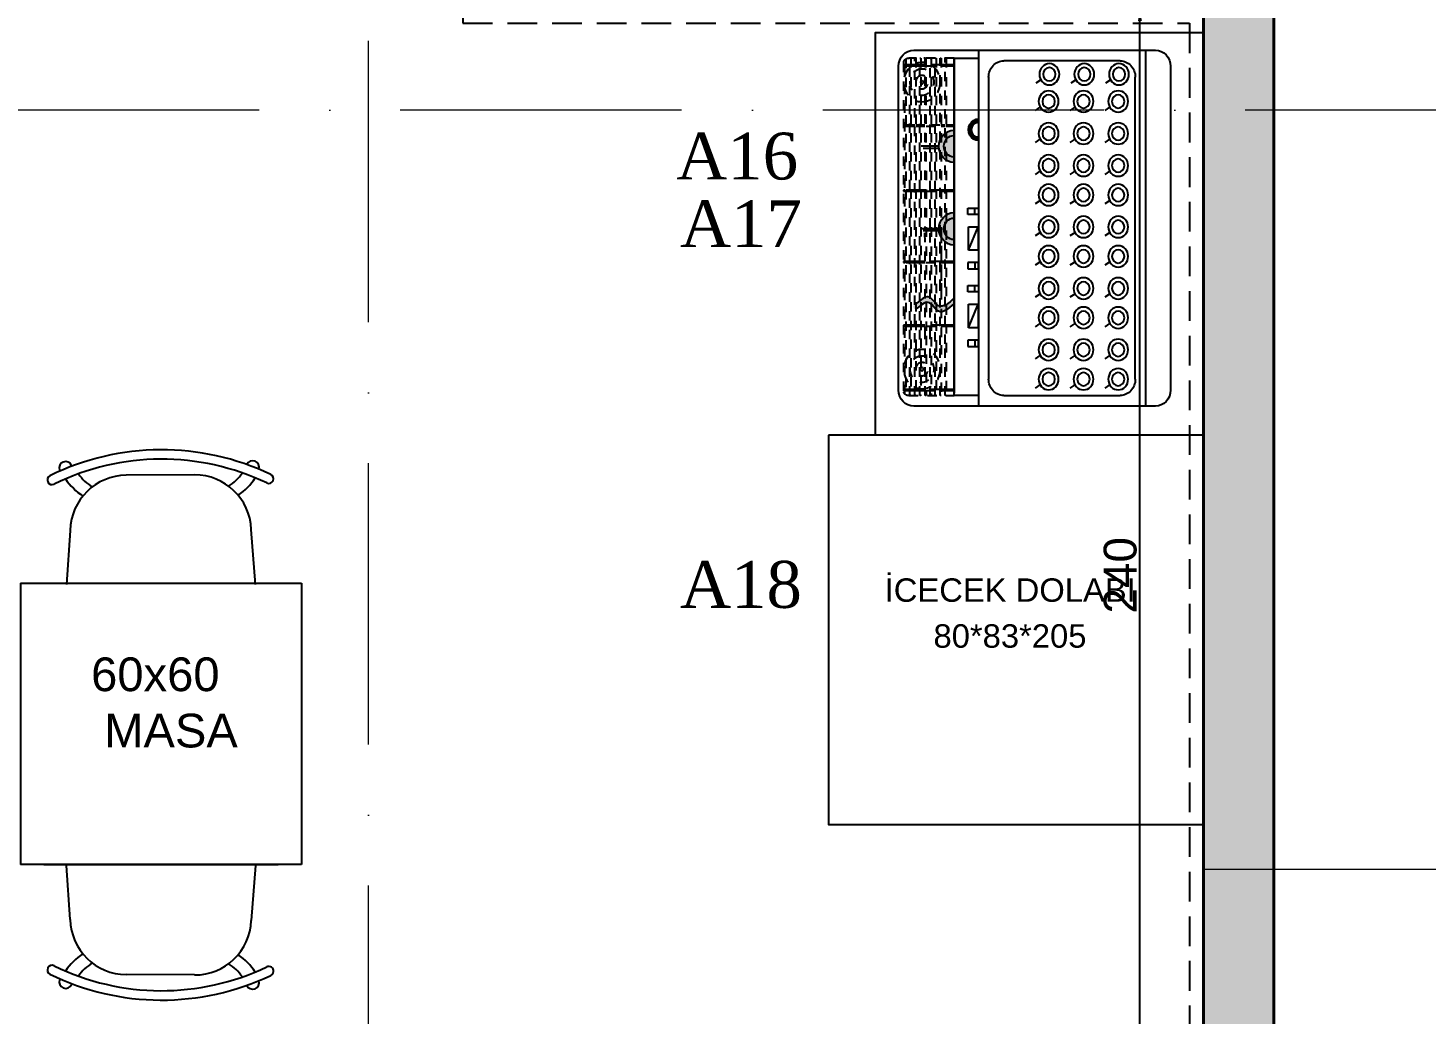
# Model space of a CAD drawing. Header units: millimetres. Extents: x 1287 to 21021, y -1522 to 4173.
# Drawn here: x 2938.3 to 3236.5, y 3272.1 to 3482.4 of the extents above; entities that cross this region are included whole.
import ezdxf

# ---------------------------------------------------------------- set-up
doc = ezdxf.new("R2010")
doc.units = ezdxf.units.MM
for name, pattern in [('ACAD_ISO10W100', [18, 12, -3, 0, -3]), ('DASHED2', [9.524999999999999, 6.35, -3.175]), ('Hidden', [4, 2, -2])]:
    doc.linetypes.add(name, pattern=pattern)
for name, color, linetype in [('-DWG_ANA', 7, 'Continuous'), ('Kıtc-002 Çizgi', 7, 'Continuous'), ('Yazı', 7, 'Continuous')]:
    doc.layers.add(name, color=color, linetype=linetype)
for name, color, linetype, lineweight in [('DUVAR', 7, 'Continuous', 40), ('ENDÜSTRİYEL MUTFAK', 253, 'Continuous', 9), ('KESİT AKS', 2, 'Continuous', 30), ('LAMBRİ', 105, 'Continuous', 25), ('MASA', 44, 'Continuous', 25), ('MERMER', 7, 'Continuous', 18), ('ÖLÇÜ', 40, 'Continuous', 5)]:
    doc.layers.add(name, color=color, linetype=linetype, lineweight=lineweight)
doc.styles.get("Standard").update_dxf_attribs({"font": 'arial.ttf'})
doc.dimstyles.new('ISO-25', dxfattribs={"dimtxt": 2.5, "dimasz": 2.5, "dimexe": 1.25, "dimexo": 0.625, "dimtad": 1, "dimtxsty": 'Standard', "dimcen": 2.5, "dimadec": 0, "dimazin": 0, "dimtfac": 1, "dimtmove": 0, "dimatfit": 3, "dimfxl": 1, "dimarcsym": 0})

# ---------------------------------------------------------------- blocks, each defined once
blk = doc.blocks.new('A$Ca43e7e4f')
at = {"layer": 'Kıtc-002 Çizgi'}
h = blk.add_hatch(color=6, dxfattribs=at)
h.dxf.hatch_style = 1
edge = h.paths.add_edge_path()
edge.add_line((46.18519477543668, 53.1548000709995), (46.18519477543668, 52.00380007099966))
edge.add_ellipse((46.18519477543668, 55.45680007099963), major_axis=(2.029719330343691e-12, 3.452999999999973), ratio=0.9331659426585285, start_angle=180.0000000000361, end_angle=360.0000000000362)
edge.add_line((46.18519477543668, 58.90980007099961), (46.18519477543668, 57.75880007099977))
edge.add_ellipse((46.18519477543668, 55.45680007099963), major_axis=(3.456003663960295e-12, -2.302000000000135), ratio=0.9331659426584009, start_angle=-9.208633855450898e-11, end_angle=179.9999999999078, ccw=False)
h = blk.add_hatch(color=6, dxfattribs=at)
h.dxf.hatch_style = 1
edge = h.paths.add_edge_path()
edge.add_line((46.18519477543668, 57.75880007099977), (46.18519477543668, 53.1548000709995))
edge.add_ellipse((46.18519477543668, 55.45680007099963), major_axis=(3.454981370599221e-12, 2.302000000000135), ratio=0.9331659426584009, start_angle=180.0000000000922, end_angle=360.0000000000921)
h = blk.add_hatch(color=6, dxfattribs=at)
h.dxf.hatch_style = 1
edge = h.paths.add_edge_path()
edge.add_line((46.18519477543668, 35.54027057904113), (46.18519477543668, 34.38927057904084))
edge.add_ellipse((46.18519477543668, 37.84227057904081), major_axis=(2.029719330343691e-12, 3.452999999999973), ratio=0.9331659426585285, start_angle=180.0000000000361, end_angle=360.0000000000362)
edge.add_line((46.18519477543668, 41.29527057904079), (46.18519477543668, 40.14427057904095))
edge.add_ellipse((46.18519477543668, 37.84227057904081), major_axis=(2.132133761368295e-12, 2.302000000000135), ratio=0.9331659426584009, start_angle=180.0000000000569, end_angle=360.0000000000569, ccw=False)
h = blk.add_hatch(color=6, dxfattribs=at)
h.dxf.hatch_style = 1
edge = h.paths.add_edge_path()
edge.add_line((46.18519477543668, 40.14427057904095), (46.18519477543668, 35.54027057904113))
edge.add_ellipse((46.18519477543668, 37.84227057904081), major_axis=(1.065881785766958e-12, -2.30199999999968), ratio=0.9331659426585853, start_angle=-2.840871441483213e-11, end_angle=179.9999999999716)
h = blk.add_hatch(color=6, dxfattribs=at)
h.dxf.hatch_style = 1
edge = h.paths.add_edge_path()
edge.add_spline(control_points=[(54.30615331681838, 21.83645294988401), (54.2899279405101, 21.85313276523493), (54.20472245637211, 21.94073618893572), (53.38063130914816, 22.50907787179904), (51.50027276852052, 24.43434603742298), (49.41378200382678, 20.12920261689214), (47.34752796707835, 21.98847307732831), (46.18519477544032, 23.04205555695626)], knot_values=[0.01873957427750028, 0.01873957427750028, 0.01873957427750028, 0.01873957427750028, 0.08141589863815213, 0.3478970197458864, 2.789279875699965, 5.417746969425379, 8.790887379414784, 8.790887379414784, 8.790887379414784, 8.790887379414784], degree=3, periodic=0)
edge.add_line((46.18519477543668, 23.04205555695762), (46.18519477543668, 21.88203157886301))
edge.add_spline(control_points=[(46.18519477543668, 21.88203157886301), (47.35399101696385, 20.82254778016068), (49.42852313404728, 18.94206304034697), (51.5196449532632, 23.25676190882905), (53.40000349388356, 21.33149374319828), (54.22409464111479, 20.76315206034178), (54.30930012524914, 20.67554863663872), (54.32552550156106, 20.6588688212878)], knot_values=[0, 0, 0, 0, 3.391879984266794, 6.020347077992191, 8.461729933946398, 8.728211055054027, 8.790887379414702, 8.790887379414702, 8.790887379414702, 8.790887379414702], degree=3, periodic=0)
edge.add_ellipse((54.3158394091879, 21.24766088558545), major_axis=(2.441949463154309e-12, 0.5888835501093209), ratio=0.9331659426583403, start_angle=181.0099629127232, end_angle=361.0099629127232)
at = {"layer": 'Kıtc-002 Çizgi', "color": 6}
for p, q in [((54.77778677543756, 75.96599469560988), (3.222234775439574, 75.96599469560988)), ((5.370382775436155, 75.96599469560988), (5.370382775436155, -5.304390469973441e-06)), ((40.95283785480569, 75.96599469560988), (40.95283785480569, -5.304390469973441e-06)), ((1.277543924516067e-05, 72.5129946956099), (1.277543924516067e-05, 3.452994695609505)), ((10.7407527754367, 73.66399469560974), (35.58246785480515, 73.66399469560974)), ((46.18519477543668, 74.24254416959548), (40.95283785480569, 74.24254416959548)), ((46.18519477543668, 2.301994695609665), (46.18519477543668, 74.24254416959548)), ((46.18519477543668, 2.825346065151734), (46.18519477543668, 74.24254416959548)), ((46.18519477543668, 74.24254416959548), (46.18519477543668, 74.24254416959548)), ((46.18519477543668, 74.24254416959548), (46.18519477543668, 2.825346065151734)), ((58.00000877543789, 3.452994695609505), (58.00000877543789, 72.5129946956099)), ((7.518530775436375, 5.754994695609639), (7.518530775436375, 70.21099469560977)), ((12.86520291178022, 69.57915832063145), (13.88387091798722, 68.9086440033725)), ((20.26954786280112, 69.57915832063145), (21.28821586901176, 68.9086440033725)), ((27.7096986229808, 69.57915832063145), (28.7283666291878, 68.9086440033725)), ((38.80468985480547, 70.21099469560977), (38.80468985480547, 5.754994695609639)), ((13.0298318492969, 63.78244192414968), (14.04849985550391, 63.11192760689073)), ((20.4341768003178, 63.78244192414968), (21.45284480652481, 63.11192760689073)), ((27.87432756049384, 63.78244192414968), (28.89299556670449, 63.11192760689073)), ((13.0298318492969, 56.94728777991031), (14.04849985550391, 56.27677346265136)), ((20.4341768003178, 56.94728777991031), (21.45284480652481, 56.27677346265136)), ((27.87432756049384, 56.94728777991031), (28.89299556670449, 56.27677346265136)), ((46.18519477543668, 57.75880007099977), (46.18519477543668, 58.90980007099961)), ((46.18519477543668, 53.1548000709995), (46.18519477543668, 57.75880007099977)), ((49.40741677543701, 55.45680007099963), (53.16503810431459, 55.45680007099963)), ((49.40741677543701, 55.00168799343464), (52.79565404310051, 55.00168799343464)), ((46.18519477543668, 53.1548000709995), (46.18519477543668, 52.00380007099966)), ((13.0298318492969, 50.11213363567049), (14.04849985550391, 49.44161931841154)), ((20.4341768003178, 50.11213363567049), (21.45284480652481, 49.44161931841154)), ((27.87432756049384, 50.11213363567049), (28.89299556670449, 49.44161931841154)), ((13.0298318492969, 43.84658169433806), (14.04849985550391, 43.17606737707911)), ((20.4341768003178, 43.84658169433806), (21.45284480652481, 43.17606737707911)), ((27.87432756049384, 43.84658169433806), (28.89299556670449, 43.17606737707911)), ((43.21098396093657, 42.26815595306562), (40.95283785480569, 42.26815595306562)), ((40.95283785480569, 42.26815595306562), (40.95283785480569, 40.91537965269436)), ((41.74983106534637, 40.91537965269436), (41.74983106534637, 42.26815595306562)), ((43.21098396093657, 40.91537965269436), (43.21098396093657, 42.26815595306562)), ((40.95283785480569, 40.91537965269436), (43.21098396093657, 40.91537965269436)), ((46.18519477543668, 40.14427057904095), (46.18519477543668, 41.29527057904079)), ((46.18519477543668, 35.54027057904113), (46.18519477543668, 40.14427057904095)), ((13.0298318492969, 37.01142755009869), (14.04849985550391, 36.34091323283974)), ((20.4341768003178, 37.01142755009869), (21.45284480652481, 36.34091323283974)), ((27.87432756049384, 37.01142755009869), (28.89299556670449, 36.34091323283974)), ((43.07815043543815, 33.29712330150232), (41.01925263194062, 38.28102898662792)), ((43.07815043543815, 38.28102898662792), (41.01925263194062, 38.28102898662792)), ((41.01925263194062, 38.28102898662792), (41.01925263194062, 33.29712330150232)), ((43.07815043543815, 33.29712330150232), (43.07815043543815, 38.28102898662792)), ((49.40741677543701, 37.84227057904081), (53.16503810431459, 37.84227057904081)), ((49.40741677543701, 37.38715850147628), (52.79565404310051, 37.38715850147628)), ((41.01925263194062, 33.29712330150232), (43.07815043543815, 33.29712330150232)), ((46.18519477543668, 35.54027057904113), (46.18519477543668, 34.38927057904084)), ((13.02983184929326, 30.74587560876626), (14.04849985550391, 30.07536129150731)), ((20.4341768003178, 30.74587560876626), (21.45284480652481, 30.07536129150731)), ((27.87432756049384, 30.74587560876626), (28.89299556670449, 30.07536129150731)), ((40.95283785480569, 29.30999633506508), (40.95283785480569, 30.66277263543589)), ((40.95283785480569, 30.66277263543589), (43.21098396093657, 30.66277263543589)), ((41.74983106534637, 30.66277263543589), (41.74983106534637, 29.30999633506508)), ((43.21098396093657, 30.66277263543589), (43.21098396093657, 29.30999633506508)), ((43.21098396093657, 29.30999633506508), (40.95283785480569, 29.30999633506508)), ((13.02983184929326, 23.91072146452689), (14.04849985550391, 23.24020714726794)), ((20.4341768003178, 23.91072146452689), (21.45284480652481, 23.24020714726794)), ((27.87432756049384, 23.91072146452689), (28.89299556670449, 23.24020714726794)), ((43.21098396093657, 25.7285042907738), (40.95283785480569, 25.7285042907738)), ((40.95283785480569, 25.7285042907738), (40.95283785480569, 24.37572799040299)), ((40.95283785480569, 24.37572799040299), (43.21098396093657, 24.37572799040299)), ((41.74983106534637, 24.37572799040299), (41.74983106534637, 25.7285042907738)), ((43.21098396093657, 24.37572799040299), (43.21098396093657, 25.7285042907738)), ((43.07815043543815, 16.75747163921051), (41.01925263194062, 21.74137732433655)), ((43.07815043543815, 21.74137732433655), (41.01925263194062, 21.74137732433655)), ((41.01925263194062, 21.74137732433655), (41.01925263194062, 16.75747163921051)), ((43.07815043543815, 16.75747163921051), (43.07815043543815, 21.74137732433655)), ((46.18519477543668, 20.52653422236881), (46.18519477543668, 2.825346065151734)), ((13.02983184929326, 17.64516952319445), (14.04849985550391, 16.97465520593551)), ((20.4341768003178, 17.64516952319445), (21.45284480652481, 16.97465520593551)), ((27.87432756049384, 17.64516952319445), (28.89299556670449, 16.97465520593551)), ((41.01925263194062, 16.75747163921051), (43.07815043543815, 16.75747163921051)), ((40.95283785480569, 12.77034467277326), (40.95283785480569, 14.12312097314452)), ((40.95283785480569, 14.12312097314452), (43.21098396093657, 14.12312097314452)), ((43.21098396093657, 12.77034467277326), (40.95283785480569, 12.77034467277326)), ((41.74983106534637, 14.12312097314452), (41.74983106534637, 12.77034467277326)), ((43.21098396093657, 14.12312097314452), (43.21098396093657, 12.77034467277326)), ((13.02983184929326, 10.81001537895509), (14.04849985550391, 10.13950106169614)), ((20.4341768003178, 10.81001537895509), (21.45284480652481, 10.13950106169614)), ((27.87432756049384, 10.81001537895509), (28.89299556670449, 10.13950106169614)), ((13.02983184929326, 4.544463437622653), (14.04849985550391, 3.873949120363704)), ((20.4341768003178, 4.544463437622653), (21.45284480652481, 3.873949120363704)), ((27.87432756049384, 4.544463437622653), (28.89299556670449, 3.873949120363704)), ((35.58246785480515, 2.301994695609665), (10.7407527754367, 2.301994695609665)), ((40.95283785480569, 2.301994695609665), (46.18519477543668, 2.301994695609665)), ((46.18519477543668, 2.825346065151734), (46.18519477543668, 2.825346065151734)), ((3.222234775439574, -5.304390469973441e-06), (54.77778677543756, -5.304390469973441e-06))]:
    blk.add_line(p, q, dxfattribs=at)
at = {"layer": 'Kıtc-002 Çizgi', "color": 6, "linetype": 'Hidden'}
for p, q in [((46.18471553454219, 74.24254416959548), (55.85753203530112, 74.24051425495736)), ((46.28793827764457, 72.61713564964657), (46.28793827764457, 72.84733564964745)), ((46.28793827764457, 72.84733564964745), (47.86740560329417, 72.84733564964745)), ((47.8673487826527, 72.61713564964657), (46.28793827764457, 72.61713564964657)), ((47.86774748423704, 74.23241317387556), (47.86476466662134, 41.50530753182284)), ((48.08256228423852, 74.23241317387556), (47.86774748423704, 74.23241317387556)), ((48.07955400991705, 41.35173084033431), (48.08256228423852, 74.23241317387556)), ((48.94142278265281, 72.61713564964657), (48.08216358265418, 72.61713564964657)), ((48.08222040329565, 72.84733564964745), (48.94147960329428, 72.84733564964745)), ((48.94182148423715, 74.23241317387556), (48.93715542270365, 22.82797236026681)), ((49.15663628423863, 74.23241317387556), (48.94182148423715, 74.23241317387556)), ((49.15227000950836, 24.60707276952553), (49.15663628423863, 74.23241317387556)), ((52.16364478265314, 72.61713564964657), (49.15623758265428, 72.61713564964657)), ((49.15629440329576, 72.84733564964745), (52.16370160329461, 72.84733564964745)), ((50.01589548423726, 74.23241317387556), (50.01234876729723, 38.10338261804463)), ((50.23071028423874, 74.23241317387556), (50.01589548423726, 74.23241317387556)), ((50.22716356729507, 38.1033430508287), (50.23071028423874, 74.23241317387556)), ((51.08996948423737, 74.23241317387556), (51.08642276729734, 38.10338261804463)), ((51.30478428423885, 74.23241317387556), (51.08996948423737, 74.23241317387556)), ((51.30123756729881, 38.10338261804463), (51.30478428423885, 74.23241317387556)), ((52.16404348423748, 74.23241317387556), (52.16049676729745, 38.10338261804463)), ((52.37885828423896, 74.23241317387556), (52.16404348423748, 74.23241317387556)), ((52.37885828423896, 74.31093363749733), (52.37531156729892, 38.10334720735409)), ((53.23771878265325, 72.61713564964657), (52.37845958265098, 72.61713564964657)), ((52.37851640329609, 72.84733564964745), (53.23777560329472, 72.84733564964745)), ((52.37885544409801, 74.21527901582567), (52.37885828423896, 74.23241317387556)), ((52.5936730842368, 74.31093363749733), (52.37885828423896, 74.31093363749733)), ((52.59367024409948, 74.29379947944699), (52.5936730842368, 74.31093363749733)), ((53.23811748423759, 74.23241317387556), (53.23202679289534, 14.43668651561848)), ((53.45293228423907, 74.23241317387556), (53.23811748423759, 74.23241317387556)), ((53.44681328432125, 14.26844774666051), (53.45293228423907, 74.23241317387556)), ((54.31179278265336, 72.61713564964657), (53.45253358265472, 72.61713564964657)), ((53.4525904032962, 72.84733564964745), (54.31184960329483, 72.84733564964745)), ((54.3121914842377, 74.23241317387556), (54.30595854306011, 13.59129112820165)), ((54.52700628423918, 74.23241317387556), (54.3121914842377, 74.23241317387556)), ((54.52077710457525, 13.61364593778171), (54.52700628423918, 74.23241317387556)), ((55.38586678265347, 72.61713564964657), (54.5266075826512, 72.61713564964657)), ((54.52666440329631, 72.84733564964745), (55.38592360329494, 72.84733564964745)), ((55.38626548423781, 74.23241317387556), (55.37929505664215, 2.302385304388281)), ((55.60108028423929, 74.23241317387556), (55.38626548423781, 74.23241317387556)), ((55.59410985664363, 2.302385304388281), (55.60108028423929, 74.23241317387556)), ((56.45994078265358, 72.61713564964657), (55.6006815826513, 72.61713564964657)), ((55.60073840329278, 72.84733564964745), (56.45999760329505, 72.84733564964745)), ((56.46025886051575, 74.09407448595493), (56.45347125175249, 2.431046707248242)), ((56.66833103606768, 2.603117952385219), (56.67502735387825, 73.91666144589817)), ((56.92593477543778, 72.61713564964657), (56.67475558265141, 72.61713564964657)), ((56.67481240329289, 72.84733564964745), (56.92593477543778, 72.84733564964745)), ((56.92593477543778, 73.28284362355862), (56.92593477543778, 3.06248231110294)), ((56.92593477543778, 72.84733564964745), (56.92593477543778, 72.61713564964657)), ((46.18519116779498, 59.96971197451239), (47.86513915605974, 59.96971197451239)), ((47.86508233541826, 59.73951197451152), (46.18519477543668, 59.73951197451152)), ((48.93915633541837, 59.73951197451152), (48.07989713541974, 59.73951197451152)), ((48.07995395606122, 59.96971197451239), (48.93921315605985, 59.96971197451239)), ((52.1613783354187, 59.73951197451152), (49.15397113541985, 59.73951197451152)), ((49.15402795606133, 59.96971197451239), (52.16143515606018, 59.96971197451239)), ((53.23545233541881, 59.73951197451152), (52.37619313542018, 59.73951197451152)), ((52.37624995606166, 59.96971197451239), (53.23550915606029, 59.96971197451239)), ((54.30952633541892, 59.73951197451152), (53.45026713542029, 59.73951197451152)), ((53.45032395605813, 59.96971197451239), (54.3095831560604, 59.96971197451239)), ((55.38360033541903, 59.73951197451152), (54.52434113541676, 59.73951197451152)), ((54.52439795606188, 59.96971197451239), (55.38365715606051, 59.96971197451239)), ((56.45767433541914, 59.73951197451152), (55.59841513542051, 59.73951197451152)), ((55.59847195605835, 59.96971197451239), (56.45773115606062, 59.96971197451239)), ((56.92593477543778, 59.73951197451152), (56.67248913541698, 59.73951197451152)), ((56.67254595605846, 59.96971197451239), (56.92593477543778, 59.96971197451239)), ((56.92593477543778, 59.96971197451239), (56.92593477543778, 59.73951197451152)), ((46.18519477543668, 46.12048641585443), (47.86514276370508, 46.12048641585443)), ((47.8650859430636, 45.89028641585355), (46.18519838308202, 45.89028641585355)), ((48.93915994306371, 45.89028641585355), (48.07990074306144, 45.89028641585355)), ((48.07995756370656, 46.12048641585443), (48.93921676370519, 46.12048641585443)), ((52.16138194306404, 45.89028641585355), (49.15397474306155, 45.89028641585355)), ((49.15403156370303, 46.12048641585443), (52.16143876370552, 46.12048641585443)), ((53.23545594306415, 45.89028641585355), (52.37619674306188, 45.89028641585355)), ((52.37625356370336, 46.12048641585443), (53.23551276370563, 46.12048641585443)), ((54.30952994306426, 45.89028641585355), (53.45027074306199, 45.89028641585355)), ((53.45032756370347, 46.12048641585443), (54.30958676370574, 46.12048641585443)), ((55.38360394306437, 45.89028641585355), (54.5243447430621, 45.89028641585355)), ((54.52440156370358, 46.12048641585443), (55.38366076370585, 46.12048641585443)), ((56.45767794306448, 45.89028641585355), (55.59841874306221, 45.89028641585355)), ((55.59847556370369, 46.12048641585443), (56.45773476370596, 46.12048641585443)), ((56.92593838308312, 45.89028641585355), (56.67249274306232, 45.89028641585355)), ((56.6725495637038, 46.12048641585443), (56.92593838308312, 46.12048641585443)), ((56.92593838308312, 46.12048641585443), (56.92593838308312, 45.89028641585355)), ((47.86476466662134, 41.50530753182284), (47.86149295279756, 13.43400763259569)), ((48.07628679980553, 13.31109011050648), (48.07960490976984, 41.65880244215214)), ((48.93805273510225, 36.76389376999077), (48.93550183999105, 13.05473619608574)), ((49.15031878227092, 13.06921768868278), (49.15294206795443, 37.21353992715103)), ((50.01234876729723, 38.10338261804463), (50.00966346784116, 13.57851363107648)), ((50.22451633049059, 13.80377927324253), (50.22716356729507, 38.10338261804463)), ((51.08642276729734, 38.10338261804463), (51.08393164621884, 14.72771672575482)), ((51.29877482391748, 14.8956640426195), (51.30123756729881, 38.10338261804463)), ((52.16049676729745, 38.10338261804463), (52.1580606843454, 15.05344807888559)), ((52.37286280107946, 14.97838488297066), (52.37531156729528, 38.10338261804463)), ((46.18519116779498, 30.87729641172746), (47.86343453681911, 30.87729641172746)), ((47.86337771618128, 30.64709641172658), (46.18519477543668, 30.64709641172658)), ((48.93745171617775, 30.64709641172658), (48.07819251617912, 30.64709641172658)), ((48.07824933682059, 30.87729641172746), (48.93750853681922, 30.87729641172746)), ((52.15967371617808, 30.64709641172658), (49.15226651617922, 30.64709641172658)), ((49.1523233368207, 30.87729641172746), (52.15973053681955, 30.87729641172746)), ((53.23374771617819, 30.64709641172658), (52.37448851617955, 30.64709641172658)), ((52.37454533682103, 30.87729641172746), (53.23380453681966, 30.87729641172746)), ((54.3078217161783, 30.64709641172658), (53.44856251617966, 30.64709641172658)), ((53.44861933682114, 30.87729641172746), (54.30787853681977, 30.87729641172746)), ((55.38189571617841, 30.64709641172658), (54.52263651617977, 30.64709641172658)), ((54.52269333682125, 30.87729641172746), (55.38195253681988, 30.87729641172746)), ((56.45596971617852, 30.64709641172658), (55.59671051617988, 30.64709641172658)), ((55.59676733682136, 30.87729641172746), (56.45602653681999, 30.87729641172746)), ((56.92593477543778, 30.64709641172658), (56.67078451617999, 30.64709641172658)), ((56.67084133682147, 30.87729641172746), (56.92593477543778, 30.87729641172746)), ((56.92593477543778, 30.87729641172746), (56.92593477543778, 30.64709641172658)), ((46.18519116779498, 17.28170739685083), (47.86513915605974, 17.28170739685083)), ((47.86508233541826, 17.05150739684996), (46.18519477543668, 17.05150739684996)), ((48.93915633541837, 17.05150739684996), (48.07989713541974, 17.05150739684996)), ((48.07995395606122, 17.28170739685083), (48.93921315605985, 17.28170739685083)), ((52.1613783354187, 17.05150739684905), (49.15397113541985, 17.05150739684996)), ((49.15402795606133, 17.28170739685083), (52.16143515606018, 17.28170739684992)), ((52.1580606843454, 15.05344807888559), (52.15707305664182, 2.302385304388281)), ((52.3718878566433, 2.302385304388281), (52.37286280107946, 14.97838488297066)), ((53.23545233541881, 17.05150739684905), (52.37619313542018, 17.05150739684905)), ((52.37624995606166, 17.28170739684992), (53.23550915606029, 17.28170739684992)), ((54.30952633541892, 17.05150739684905), (53.45026713542029, 17.05150739684905)), ((53.45032395605813, 17.28170739684992), (54.3095831560604, 17.28170739684992)), ((55.38360033541903, 17.05150739684905), (54.52434113541676, 17.05150739684905)), ((54.52439795606188, 17.28170739684992), (55.38365715606051, 17.28170739684992)), ((56.45767433541914, 17.05150739684905), (55.59841513542051, 17.05150739684905)), ((55.59847195605835, 17.28170739684992), (56.45773115606062, 17.28170739684992)), ((56.92593477543778, 17.05150739684905), (56.67248913541698, 17.05150739684905)), ((56.67254595605846, 17.28170739684992), (56.92593477543778, 17.28170739684992)), ((56.92593477543778, 17.28170739684992), (56.92593477543778, 17.05150739684905)), ((47.86149295279756, 13.43400763259569), (47.86077705664138, 2.302385304388281)), ((48.07559185664286, 2.302385304388281), (48.07628679980553, 13.31109011050648)), ((48.93550183999105, 13.05473619608574), (48.93485105664149, 2.302385304388281)), ((49.14966585664297, 2.302385304388281), (49.15031878227092, 13.06921768868278)), ((50.00966346784116, 13.57851363107648), (50.0089250566416, 2.302385304388281)), ((50.22373985664308, 2.302385304388281), (50.22451633049059, 13.80377927324253)), ((51.08393164621884, 14.72771672575482), (51.08299905664171, 2.302385304388281)), ((51.29781385664319, 2.302385304388281), (51.29877482391748, 14.8956640426195)), ((53.23202679289534, 14.43668651561848), (53.23114705664193, 2.302385304388281)), ((53.44596185664341, 2.302385304388281), (53.44681328432125, 14.26844774666051)), ((54.30595854306011, 13.59129112820165), (54.30522105664204, 2.302385304388281)), ((54.52003585664352, 2.302385304388281), (54.52077710457525, 13.61364593778171)), ((46.28793827764457, 3.329995945987775), (46.28793827764457, 3.560195945988653)), ((46.28793827764457, 3.560195945988653), (47.86118434753371, 3.560195945988653)), ((47.86112752689223, 3.329995945987775), (46.28793827764457, 3.329995945987775)), ((48.9352015268887, 3.329995945987775), (48.07594232689007, 3.329995945987775)), ((48.07599914753155, 3.560195945988653), (48.93525834753382, 3.560195945988653)), ((52.15742352688903, 3.329995945987775), (49.15001632689018, 3.329995945987775)), ((49.15007314753166, 3.560195945988653), (52.15748034753051, 3.560195945988653)), ((53.23149752688914, 3.329995945987775), (52.37223832689051, 3.329995945987775)), ((52.37229514753199, 3.560195945988653), (53.23155434753426, 3.560195945988653)), ((54.30557152689289, 3.329995945987775), (53.44631232689062, 3.329995945987775)), ((53.4463691475321, 3.560195945988653), (54.30562834753073, 3.560195945988653)), ((55.37964552688936, 3.329995945987775), (54.52038632689073, 3.329995945987775)), ((54.52044314753221, 3.560195945988653), (55.37970234753084, 3.560195945988653)), ((56.45371952689311, 3.329995945986411), (55.59446032689084, 3.329995945987775)), ((55.59451714753231, 3.560195945988653), (56.45377634753095, 3.560195945987289)), ((55.85209442731139, 2.303747453553569), (46.18519396218835, 2.301994695461872)), ((47.86077705664138, 2.302385304388281), (48.07559185664286, 2.302385304388281)), ((48.93485105664149, 2.302385304388281), (49.14966585664297, 2.302385304388281)), ((50.0089250566416, 2.302385304388281), (50.22373985664308, 2.302385304388281)), ((51.08299905664171, 2.302385304388281), (51.29781385664319, 2.302385304388281)), ((52.15707305664182, 2.302385304388281), (52.3718878566433, 2.302385304388281)), ((53.23114705664193, 2.302385304388281), (53.44596185664341, 2.302385304388281)), ((54.30522105664204, 2.302385304388281), (54.52003585664352, 2.302385304388281)), ((55.37929505664215, 2.302385304388281), (55.59410985664363, 2.302385304388281))]:
    blk.add_line(p, q, dxfattribs=at)
at = {"layer": 'Kıtc-002 Çizgi', "color": 6}
for centre, major_axis, ratio, start_param, end_param in [((3.222234775439574, 72.5129946956099), (2.025119010218856e-12, 3.452999999999975), 0.9331659426586598, 6.286082765427636e-13, 1.570796326795444), ((54.77778677543756, 72.5129946956099), (3.485720649854527e-12, -3.452999999999973), 0.9331659426585285, 1.570796326793955, 3.141592653588711), ((10.7407527754367, 70.21099469560977), (1.16102554677035e-12, -3.452999999999975), 0.9331659426585281, 3.141592653589433, 4.712388980384376), ((10.99764164947919, 70.8084438040487), (1.08590537055168e-12, 2.277529090460121), 0.9331659426585743, 3.141592653590305, 9.424777960769891), ((10.99764164947919, 70.8084438040487), (2.319102753098699e-12, 1.42345887327383), 0.9331659426583662, 3.141592653591539, 9.424777960771126), ((18.40198660050009, 70.8084438040487), (1.765345724871956e-12, 1.42345887327383), 0.9331659426586858, 3.141592653591122, 9.424777960770708), ((25.84213736067613, 70.8084438040487), (1.08590537055168e-12, 2.277529090460121), 0.9331659426585743, 3.141592653590305, 9.424777960769891), ((35.58246785480515, 70.21099469560977), (1.159492106728738e-12, 3.452999999999975), 0.9331659426585281, -1.570796326794583, 3.599343045834758e-13), ((11.16227058699224, 65.01172740756692), (1.08590537055168e-12, 2.277529090460121), 0.9331659426585743, 3.141592653590305, 9.424777960769891), ((11.16227058699224, 65.01172740756692), (2.319102753098699e-12, 1.42345887327383), 0.9331659426583662, 3.141592653591539, 9.424777960771126), ((18.56661553801678, 65.01172740756692), (1.765345724871956e-12, 1.42345887327383), 0.9331659426586858, 3.141592653591122, 9.424777960770708), ((26.00676629819282, 65.01172740756692), (1.08590537055168e-12, 2.277529090460121), 0.9331659426585743, 3.141592653590305, 9.424777960769891), ((11.16227058699224, 58.17657326332755), (1.08590537055168e-12, 2.277529090460121), 0.9331659426585743, 3.141592653590305, 9.424777960769891), ((26.00676629819282, 58.17657326332755), (1.08590537055168e-12, 2.277529090460121), 0.9331659426585743, 3.141592653590305, 9.424777960769891), ((40.95283785480569, 58.98058246549454), (3.926258610054751e-12, -2.302000000000135), 0.9331659426585985, -1.827427098533008e-12, 3.141592653587966), ((40.95283785480569, 58.98058246549454), (3.980342342662791e-12, -1.956700000000182), 0.9331659426586124, -2.179589841944107e-12, 3.141592653587614), ((40.95283785480569, 58.98058246549454), (1.759344805374828e-12, 1.726500000000214), 0.9331659426585371, 3.141592653590886, 6.283185307180679), ((40.95283785480569, 58.98058246549454), (1.555466904000151e-12, 1.611400000000231), 0.9331659426586325, 3.141592653590828, 6.283185307180621), ((11.16227058699224, 58.17657326332755), (2.319102753098699e-12, 1.42345887327383), 0.9331659426583662, 3.141592653591539, 9.424777960771126), ((18.56661553801678, 58.17657326332755), (1.765345724871956e-12, 1.42345887327383), 0.9331659426586858, 3.141592653591122, 9.424777960770708), ((46.18519477543668, 55.45680007099963), (2.029719330343691e-12, 3.452999999999973), 0.9331659426585285, 3.141592653590424, 6.283185307180217), ((46.18519477543668, 55.45680007099963), (3.454981370599221e-12, 2.302000000000135), 0.9331659426584009, 3.141592653591402, 6.283185307181195), ((11.16227058699224, 51.34141911908819), (2.153971326019882e-12, 2.277529090460575), 0.9331659426583879, 3.141592653590807, 9.424777960770392), ((26.00676629819282, 51.34141911908819), (2.153971326019882e-12, 2.277529090460575), 0.9331659426583879, 3.141592653590807, 9.424777960770392), ((11.16227058699224, 45.07586717775575), (2.153971326019882e-12, 2.277529090460575), 0.9331659426583879, 3.141592653590807, 9.424777960770392), ((26.00676629819282, 45.07586717775575), (2.153971326019882e-12, 2.277529090460575), 0.9331659426583879, 3.141592653590807, 9.424777960770392), ((11.16227058699224, 38.24071303351639), (2.153971326019882e-12, 2.277529090460575), 0.9331659426583879, 3.141592653590807, 9.424777960770392), ((26.00676629819282, 38.24071303351639), (2.153971326019882e-12, 2.277529090460575), 0.9331659426583879, 3.141592653590807, 9.424777960770392), ((46.18519477543668, 37.84227057904081), (2.029719330343691e-12, 3.452999999999973), 0.9331659426585285, 3.141592653590424, 6.283185307180217), ((46.18519477543668, 37.84227057904081), (1.065881785766958e-12, -2.30199999999968), 0.9331659426585853, -4.958256027975949e-13, 3.141592653589298), ((11.16227058699224, 31.97516109218395), (2.153971326019882e-12, 2.277529090460575), 0.9331659426583879, 3.141592653590807, 9.424777960770392), ((26.00676629819282, 31.97516109218395), (2.153971326019882e-12, 2.277529090460575), 0.9331659426583879, 3.141592653590807, 9.424777960770392), ((11.16227058699224, 25.14000694794413), (4.533856925655504e-12, 2.277529090460121), 0.9331659426585743, 3.141592653591927, 9.424777960771513), ((26.00676629819282, 25.14000694794413), (4.533856925655504e-12, 2.277529090460121), 0.9331659426585743, 3.141592653591927, 9.424777960771513), ((11.16227058699224, 25.14000694794413), (1.252361902490276e-12, 1.423458873273375), 0.9331659426586645, 3.141592653590736, 9.424777960770323), ((18.56661553801678, 25.14000694794413), (6.951280892691377e-13, 1.423458873273376), 0.9331659426589838, 3.141592653590317, 9.424777960769903), ((11.16227058699224, 18.8744550066117), (4.533856925655504e-12, 2.277529090460121), 0.9331659426585743, 3.141592653591927, 9.424777960771513), ((26.00676629819282, 18.8744550066117), (4.533856925655504e-12, 2.277529090460121), 0.9331659426585743, 3.141592653591927, 9.424777960771513), ((11.16227058699224, 18.8744550066117), (1.252361902490276e-12, 1.423458873273375), 0.9331659426586645, 3.141592653590736, 9.424777960770323), ((18.56661553801678, 18.8744550066117), (6.951280892691377e-13, 1.423458873273376), 0.9331659426589838, 3.141592653590317, 9.424777960769903), ((11.16227058699224, 12.03930086237233), (1.08590537055168e-12, 2.277529090460121), 0.9331659426585743, 3.141592653590305, 9.424777960769891), ((11.16227058699224, 12.03930086237233), (2.319102753098699e-12, 1.42345887327383), 0.9331659426583662, 3.141592653591539, 9.424777960771126), ((18.56661553801678, 12.03930086237233), (1.765345724871956e-12, 1.42345887327383), 0.9331659426586858, 3.141592653591122, 9.424777960770708), ((26.00676629819282, 12.03930086237233), (1.08590537055168e-12, 2.277529090460121), 0.9331659426585743, 3.141592653590305, 9.424777960769891), ((11.16227058699224, 5.773748921039896), (1.08590537055168e-12, 2.277529090460121), 0.9331659426585743, 3.141592653590305, 9.424777960769891), ((11.16227058699224, 5.773748921039896), (2.319102753098699e-12, 1.42345887327383), 0.9331659426583662, 3.141592653591539, 9.424777960771126), ((18.56661553801678, 5.773748921039896), (1.765345724871956e-12, 1.42345887327383), 0.9331659426586858, 3.141592653591122, 9.424777960770708), ((26.00676629819282, 5.773748921039896), (1.08590537055168e-12, 2.277529090460121), 0.9331659426585743, 3.141592653590305, 9.424777960769891), ((3.222234775439574, 3.452994695609505), (2.029719330343692e-12, -3.452999999999975), 0.9331659426586599, 4.712388980384141, 6.283185307178957), ((10.7407527754367, 5.754994695609639), (1.159492106728738e-12, 3.452999999999975), 0.9331659426585281, 1.57079632679521, 3.141592653590153), ((35.58246785480515, 5.754994695609639), (1.16102554677035e-12, -3.452999999999975), 0.9331659426585281, -3.599343045834758e-13, 1.570796326794583), ((54.77778677543756, 3.452994695609505), (3.484187209812915e-12, 3.452999999999974), 0.9331659426585284, 3.141592653590875, 4.712388980385631)]:
    blk.add_ellipse(centre, major_axis=major_axis, ratio=ratio, start_param=start_param, end_param=end_param, dxfattribs=at)
for centre, major_axis, ratio in [((18.40198660050009, 70.8084438040487), (1.030505421912057e-11, -2.277529090460121), 0.9331659426585743), ((25.84213736067613, 70.8084438040487), (9.069438855746264e-12, -1.42345887327383), 0.9331659426583662), ((18.56661553801678, 65.01172740756692), (1.030505421912057e-11, -2.277529090460121), 0.9331659426585743), ((26.00676629819282, 65.01172740756692), (9.069438855746264e-12, -1.42345887327383), 0.9331659426583662), ((18.56661553801678, 58.17657326332755), (1.030505421912057e-11, -2.277529090460121), 0.9331659426585743), ((26.00676629819282, 58.17657326332755), (9.069438855746264e-12, -1.42345887327383), 0.9331659426583662), ((11.16227058699224, 51.34141911908819), (1.132570855859435e-12, -1.42345887327383), 0.9331659426583662), ((18.56661553801678, 51.34141911908819), (9.235976837560449e-12, -2.277529090460575), 0.9331659426583879), ((18.56661553801678, 51.34141911908819), (1.69170109725961e-12, -1.42345887327383), 0.9331659426586857), ((26.00676629819282, 51.34141911908819), (1.252125421263225e-11, -1.42345887327383), 0.9331659426583665), ((11.16227058699224, 45.07586717775575), (1.132570855859435e-12, -1.42345887327383), 0.9331659426583662), ((18.56661553801678, 45.07586717775575), (9.235976837560449e-12, -2.277529090460575), 0.9331659426583879), ((18.56661553801678, 45.07586717775575), (1.69170109725961e-12, -1.42345887327383), 0.9331659426586857), ((26.00676629819282, 45.07586717775575), (1.252125421263225e-11, -1.42345887327383), 0.9331659426583665), ((11.16227058699224, 38.24071303351639), (1.132570855859435e-12, -1.42345887327383), 0.9331659426583662), ((18.56661553801678, 38.24071303351639), (9.235976837560449e-12, -2.277529090460575), 0.9331659426583879), ((18.56661553801678, 38.24071303351639), (1.69170109725961e-12, -1.42345887327383), 0.9331659426586857), ((26.00676629819282, 38.24071303351639), (1.252125421263225e-11, -1.42345887327383), 0.9331659426583665), ((11.16227058699224, 31.97516109218395), (1.132570855859435e-12, -1.42345887327383), 0.9331659426583662), ((18.56661553801678, 31.97516109218395), (9.235976837560449e-12, -2.277529090460575), 0.9331659426583879), ((18.56661553801678, 31.97516109218395), (1.69170109725961e-12, -1.42345887327383), 0.9331659426586857), ((26.00676629819282, 31.97516109218395), (1.252125421263225e-11, -1.42345887327383), 0.9331659426583665), ((18.56661553801678, 25.14000694794413), (6.85406838573417e-12, -2.277529090460121), 0.9331659426585743), ((26.00676629819282, 25.14000694794413), (1.013617970635105e-11, -1.423458873273375), 0.9331659426586645), ((18.56661553801678, 18.8744550066117), (6.85406838573417e-12, -2.277529090460121), 0.9331659426585743), ((26.00676629819282, 18.8744550066117), (1.013617970635105e-11, -1.423458873273375), 0.9331659426586645), ((18.56661553801678, 12.03930086237233), (1.030505421912057e-11, -2.277529090460121), 0.9331659426585743), ((26.00676629819282, 12.03930086237233), (9.069438855746264e-12, -1.42345887327383), 0.9331659426583662), ((18.56661553801678, 5.773748921039896), (1.030505421912057e-11, -2.277529090460121), 0.9331659426585743), ((26.00676629819282, 5.773748921039896), (9.069438855746264e-12, -1.42345887327383), 0.9331659426583662)]:
    blk.add_ellipse(centre, major_axis=major_axis, ratio=ratio, dxfattribs=at)
at = {"layer": 'Kıtc-002 Çizgi', "color": 6, "linetype": 'Hidden'}
for centre, major_axis, ratio in [((53.01976547889717, 69.14090377507637), (6.957365133788048e-12, -4.185976309192029), 0.9331659426585134), ((53.01976547889717, 7.926986459671753), (4.566759405469738e-12, -4.185976309191574), 0.9331659426586147)]:
    blk.add_ellipse(centre, major_axis=major_axis, ratio=ratio, dxfattribs=at)
for centre, major_axis, ratio, start_param, end_param in [((53.01976547889717, 69.14090377507637), (2.930423706814988e-12, 2.786462563887654), 0.9331659426586928, 3.14159265359092, 9.424777960770506), ((55.96523771686043, 73.21527262572545), (3.500289899626794e-12, 1.031718029645406), 0.9331659426588318, -1.505255746798071, 0.1121059797610751), ((53.01976547889717, 69.14090377507637), (5.100020885196114e-12, 1.426410309450148), 0.9331659426587101, 3.141592653593625, 9.424777960773211), ((53.01976547889717, 69.14090377507637), (3.97737214460291e-13, 0.3491526094417168), 0.9331659426587892, 3.141592653591014, 9.424777960770601), ((53.01976547889717, 7.926986459671753), (6.383494329377603e-12, 2.786462563887654), 0.9331659426586928, 3.141592653592248, 9.424777960771834), ((53.01976547889717, 7.926986459671753), (7.485923218914653e-12, 1.426410309449693), 0.9331659426590075, 3.141592653595417, 9.424777960775003), ((53.01976547889717, 7.926986459671753), (2.782946840285635e-12, 0.349152609441262), 0.9331659426600044, 3.141592653598335, 9.42477796077792), ((55.96864854156229, 3.366333299552025), (1.068874261874351e-12, -1.069901463680095), 0.9331659426588451, -0.1170082223239386, 1.282834005272667)]:
    blk.add_ellipse(centre, major_axis=major_axis, ratio=ratio, start_param=start_param, end_param=end_param, dxfattribs=at)
at = {"layer": 'Kıtc-002 Çizgi', "color": 6}
for points in [[(46.16582259069764, 23.05961570745922), (47.33461883222481, 22.00013190875643), (49.40915094930824, 20.11964716894408), (51.50027276852052, 24.43434603742253), (53.38063130914816, 22.50907787180086), (54.20472245637211, 21.94073618893617), (54.2899279405101, 21.85313276523539), (54.30615331681838, 21.83645294988401)], [(46.18519477543668, 21.88203157886301), (47.35399101696748, 20.82254778016022), (49.42852313404728, 18.94206304034788), (51.51964495325956, 23.25676190882632), (53.4000034938872, 21.33149374320465), (54.22409464111115, 20.76315206033996), (54.30930012524914, 20.67554863663918), (54.32552550156106, 20.6588688212878)]]:
    blk.add_open_spline(points, degree=3, knots=[0, 0, 0, 0, 3.391879984266906, 6.020347077992319, 8.461729933946398, 8.72821105505413, 8.79088737941447, 8.79088737941447, 8.79088737941447, 8.79088737941447], dxfattribs=at)
blk = doc.blocks.new('dffffvv')
at = {"layer": 'MASA', "ltscale": 30}
for p, q in [((127332408.2291316, 141994090.4261771), (127332422.8247897, 141994090.3486601)), ((127332395.2398464, 141994067.0643036), (127332396.1712103, 141994078.7996987)), ((127332434.7585386, 141994078.5947627), (127332435.5504912, 141994067.0643036)), ((127332385.4020302, 141994066.8781117), (127332445.4020302, 141994066.8781117)), ((127332385.4020302, 141994006.8781117), (127332385.4020302, 141994066.8781117)), ((127332440.4020302, 141994066.8781117), (127332390.4020302, 141994066.8781117)), ((127332445.4020302, 141994006.8781117), (127332445.4020302, 141994066.8781117)), ((127332445.4020302, 141994006.8781117), (127332385.4020302, 141994006.8781117)), ((127332395.2398464, 141994007.1194565), (127332396.1712103, 141993995.3840614)), ((127332434.7585386, 141993995.5889974), (127332435.5504912, 141994007.1194565)), ((127332408.2291316, 141993983.757583), (127332422.8247897, 141993983.8351))]:
    blk.add_line(p, q, dxfattribs=at)
for centre, radius, start, end in [((127332415.2677542, 141994041.640758), 54.13989767268669, 63.90551189410247, 115.48516287601), ((127332415.2677542, 141994041.640758), 52.13989767268669, 63.90551189410247, 115.48516287601), ((127332395.8432059, 141994092.0597892), 1.386333458230719, 24.82619160661372, 197.3133871158036), ((127332405.8557984, 141994096.0872718), 9.407922210885504, 213.8126152518936, 238.8047793958633), ((127332435.7412865, 141994091.8888853), 1.386333458230719, 342.6866128642271, 155.1738086586259), ((127332392.4028699, 141994089.6096719), 1.000000000000606, 115.4859022201023, 295.4859022201023), ((127332392.4028699, 141994089.6096719), 1.000000000000606, 115.4859022201023, 295.4859022201023), ((127332406.4766511, 141994097.211419), 13.42223557113271, 213.51667233481, 235.851417278053), ((127332408.1654009, 141994078.4263464), 12.0000000000002, 89.69570681375959, 178.2170875331455), ((127332422.761059, 141994078.3488293), 11.99999999999999, 1.17432663023192, 89.69570681375959), ((127332425.2581913, 141994095.9841012), 9.407922210885504, 300.5858964590722, 325.5780588879973), ((127332424.6493285, 141994097.1147873), 13.42223557113271, 303.5392573840035, 325.8740010287156), ((127332438.6414858, 141994089.3641003), 1.000000000000606, 243.9055118941025, 63.90551189410247), ((127332408.1654009, 141993995.7574137), 12.0000000000002, 181.7829124535041, 270.3042931933636), ((127332422.761059, 141993995.8349307), 11.99999999999999, 270.3042931933636, 358.8256750757289), ((127332406.4766511, 141993976.972341), 13.42223557113271, 124.1485818003619, 146.4833265864629), ((127332424.6493285, 141993977.0689728), 13.42223557113271, 34.12600030087115, 56.46074334019677), ((127332392.4028699, 141993984.5740882), 1.000000000000606, 64.51409778088684, 244.5140977808868), ((127332392.4028699, 141993984.5740882), 1.000000000000606, 64.51409778088684, 244.5140977808868), ((127332415.2677542, 141994032.543002), 54.13989767268669, 244.5148368997169, 296.0944874986775), ((127332415.2677542, 141994032.543002), 52.13989767268669, 244.5148368997169, 296.0944874986775), ((127332405.8557984, 141993978.0964882), 9.407922210885504, 121.1952203845564, 146.1873850469545), ((127332425.2581913, 141993978.1996589), 9.407922210885504, 34.42194139917775, 59.41410407674548), ((127332438.6414858, 141993984.8196598), 1.000000000000606, 296.0944874986775, 116.0944874986773), ((127332395.8432059, 141993982.1239709), 1.386333458230719, 162.6866129041659, 335.1738069368725), ((127332435.7412865, 141993982.2948748), 1.386333458230719, 204.8261899168777, 17.3133870976029)]:
    blk.add_arc(centre, radius, start, end, dxfattribs=at)
blk = doc.blocks.new('*D283')
at = {"layer": 'Defpoints', "color": 0, "transparency": 16777216}
for p in [(3175.509541494198, 3486.443452550742), (3183.599252341637, 3486.443452550742), (3183.599252341637, 3244.945023416461, -1.530005279998289e-05)]:
    blk.add_point(p, dxfattribs=at)
at = {"layer": 'ÖLÇÜ', "color": 0, "lineweight": -2, "transparency": 16777216}
for p, q in [((3182.974252341637, 3486.443452550742), (3174.259541494198, 3486.443452550742)), ((3175.509541494198, 3247.445023416461), (3175.509541494198, 3483.943452550742)), ((3182.974252341637, 3244.945023416461), (3174.259541494198, 3244.945023416461))]:
    blk.add_line(p, q, dxfattribs=at)
at = {"layer": 'ÖLÇÜ', "color": 0, "transparency": 16777216}
for points in [[(3175.092874827531, 3483.943452550742), (3175.926208160864, 3483.943452550742), (3175.509541494198, 3486.443452550742)], [(3175.092874827531, 3247.445023416461), (3175.926208160864, 3247.445023416461), (3175.509541494198, 3244.945023416461)]]:
    blk.add_solid(points, dxfattribs=at)
at = {"layer": 'ÖLÇÜ', "color": 0, "lineweight": 0, "transparency": 16777216, "insert": (3171.336792517389, 3365.694237983602), "char_height": 7, "attachment_point": 5, "rotation": 90}
blk.add_mtext('{\\fArial|b0|i0|c162|p34;240}', dxfattribs=at)

msp = doc.modelspace()

# ---------------------------------------------------------------- hatches: boundary and pattern name
h = msp.add_hatch(color=256)
h.dxf.hatch_style = 1
h.paths.add_polyline_path([(5942.637650619913, 584.5301125085289), (5942.637650619914, 4059.675286723527), (1286.500239981891, 4059.675286723527), (1286.500239981891, 584.5301125085289)])
h.paths.add_polyline_path([(1306.500239981891, 604.5301125085289), (1306.500239981891, 4039.675286723527), (5922.637650619914, 4039.675286723527), (5922.637650619914, 604.5301125085289)], flags=16)
h.paths.add_polyline_path([(1863.755096457247, 778.2702798628097), (1864.5291577157, 3865.935119369248), (1879.919157715703, 3865.935119369248), (1879.145096457247, 778.2702798628097)], flags=0)
h.paths.add_polyline_path([(1359.500238395692, 1487.424026553206), (1359.497819460383, 1502.884857163227), (1812.220102301268, 1502.884857163227), (1812.220102301268, 1487.494857163228)], flags=0)
h.paths.add_polyline_path([(1424.140310702238, 1558.408125258466), (1424.140310702234, 1881.291983526181), (1527.463145347916, 1881.291983526181), (1527.46314534792, 1558.408125258466)], flags=0)
h.paths.add_polyline_path([(1415.530074481772, 1891.799660691543), (1381.089129599877, 1891.799660691543), (1398.309602040808, 1921.935487463193)], flags=0)
h.paths.add_polyline_path([(1359.497819460383, 1969.703165007252), (1359.500238395692, 1985.163995617274), (1812.220102301268, 1985.093165007252), (1812.220102301268, 1969.703165007252)], flags=0)
h.paths.add_polyline_path([(1359.38331493636, 2302.177767552374), (1359.385733871669, 2317.638598162398), (1812.105597777241, 2317.567767552376), (1812.105597777241, 2302.177767552374)], flags=0)
h.paths.add_polyline_path([(1359.418547219615, 2537.897900370436), (1359.420966154924, 2553.358730980458), (1812.140830060496, 2553.287900370435), (1812.140830060496, 2537.897900370436)], flags=0)
h.paths.add_polyline_path([(1359.453779502866, 2763.088033188496), (1359.456198438175, 2778.548863798521), (1812.176062343751, 2778.478033188497), (1812.176062343751, 2763.088033188496)], flags=0)
h.paths.add_polyline_path([(1359.497819460383, 2988.278164628546), (1359.500238395692, 3003.73899523857), (1812.220102301268, 3003.668164628547), (1812.220102301268, 2988.278164628546)], flags=0)
h.paths.add_polyline_path([(1359.497819460383, 3269.753164628546), (1359.500238395692, 3285.213995238569), (1812.220102301268, 3285.143164628547), (1812.220102301268, 3269.753164628546)], flags=0)
h.paths.add_polyline_path([(1359.497819460383, 3569.858164628547), (1359.500238395692, 3585.318995238569), (1812.220102301268, 3585.248164628547), (1812.220102301268, 3569.858164628547)], flags=0)
h.paths.add_polyline_path([(1354.825397433545, 797.7471448142494), (1849.942041362604, 797.7471448142494), (1849.942041362604, 1365.654204841535), (1354.825397433545, 1365.654204841535)], flags=8)
h.paths.add_polyline_path([(1376.631986880375, 1385.998145944314), (1498.598869554318, 1385.998145944314), (1498.598869554318, 1444.419257813346), (1376.631986880375, 1444.419257813346)], flags=8)
h.paths.add_polyline_path([(1426.929273221146, 2022.406573622167), (1763.72848877367, 2022.406573622167), (1763.72848877367, 2188.461177987788), (1426.929273221146, 2188.461177987788)], flags=8)
h.paths.add_polyline_path([(1376.755297492457, 3510.141685275983), (1630.783674027246, 3510.141685275983), (1630.783674027246, 3568.562797145014), (1376.755297492457, 3568.562797145014)], flags=8)
h.paths.add_polyline_path([(1533.884239252641, 1885.055669379185), (1656.423529038903, 1885.055669379185), (1656.423529038903, 1922.230115494903), (1533.884239252641, 1922.230115494903)], flags=8)
h.paths.add_polyline_path([(1440.204708792886, 1884.622523573398), (1513.10783056446, 1884.622523573398), (1513.10783056446, 1921.796969689116), (1440.204708792886, 1921.796969689116)], flags=8)
h.paths.add_polyline_path([(1563.537266528679, 3656.934814116863), (1855.677634877928, 3656.934814116863), (1855.677634877928, 3704.667627895853), (1563.537266528679, 3704.667627895853)], flags=8)
h = msp.add_hatch(color=256)
h.dxf.hatch_style = 1
h.paths.add_polyline_path([(2944.150984255919, 3711.28807373223), (2954.150983272442, 3711.282632483813), (3034.099252311835, 3711.228247894618), (3034.099252341637, 3701.38005103049), (3034.099252341637, 3696.18000547466), (3044.099339945564, 3696.18000547466), (3044.099339945564, 3711.177141531083), (3189.099252341637, 3711.239832265946), (3189.099252341637, 3500.179304643247), (3044.099339945564, 3500.179304643247), (3044.099339945564, 3616.179304643247), (3034.099252341637, 3616.179304613444), (3034.099252341637, 3486.443452550742), (3189.099252341637, 3486.443452550742), (3189.099252341637, 2761.179304643247), (3167.099252341637, 2761.179304643247), (3167.099252341637, 2746.179304643247), (3204.099252341637, 2746.179304643247), (3204.099252341637, 3500.179304643247), (3204.099252341637, 3726.246318920228), (3049.099252341637, 3726.179304643247), (2414.318066327223, 3725.904856904122), (2414.310263885507, 3711.565491958234)])

# ---------------------------------------------------------------- linework, layer by layer
at = {"layer": '-DWG_ANA'}
msp.add_lwpolyline([(3109.099252371439, 3395.566156967256), (3109.102480827221, 3312.56615702686), (3189.102480797419, 3312.568219645593), (3189.099252341637, 3395.568219585988)], close=True, dxfattribs=at)
at = {"layer": 'DUVAR'}
for points in [[(3204.099252341637, 2746.179304643247), (3204.099252341637, 3500.179304643247), (3204.099252341637, 3726.246318920228), (3049.099252341637, 3726.179304643247), (2414.318066327223, 3725.904856904122), (2414.310263885507, 3711.565491958234), (2944.150984255919, 3711.28807373223), (2944.150984255919, 3711.28807373223)], [(2944.150984255919, 3711.28807373223), (2944.150984255919, 3711.28807373223), (2954.150983272442, 3711.282632483813), (2954.150983272442, 3711.282632483813), (3034.099252311835, 3711.228247894618), (3034.099252341637, 3701.38005103049), (3034.099252341637, 3696.18000547466), (3044.099339945564, 3696.18000547466), (3044.099339945564, 3696.18000547466), (3044.099339945564, 3711.177141531083), (3189.099252341637, 3711.239832265946), (3189.099252341637, 3500.179304643247), (3044.099339945564, 3500.179304643247), (3044.099339945564, 3616.179304643247), (3034.099252341637, 3616.179304613444), (3034.099252341637, 3486.443452550742), (3189.099252341637, 3486.443452550742), (3189.099252341637, 2761.179304643247)]]:
    msp.add_lwpolyline(points, dxfattribs=at)
at = {"layer": 'KESİT AKS', "linetype": 'ACAD_ISO10W100', "lineweight": 0, "ltscale": 5}
for points in [[(3010.935380584273, 2698.904742421557), (3010.935380584274, 3784.060306662428), (3010.935380584274, 3784.071295580874)], [(3348.04237702383, 3464.943758071115), (2262.886812782959, 3464.943758071115), (2262.875823864513, 3464.943758071115)]]:
    msp.add_lwpolyline(points, dxfattribs=at)
at = {"layer": 'LAMBRİ', "linetype": 'DASHED2', "elevation": -8.29307496753927e-06}
msp.add_lwpolyline([(3034.099252343297, 3616.179304613444), (3031.099252343297, 3616.179304613444), (3031.099252343297, 3486.443452550742), (3031.099252343297, 3483.443452550742), (3186.099252343297, 3483.443452550742), (3186.099252343297, 2764.443452550742), (3167.099252341638, 2764.443452550743), (3167.099252341638, 2761.179304643247)], dxfattribs=at)
at = {"layer": 'MERMER', "color": 21, "lineweight": -2}
msp.add_lwpolyline([(3189.099252341637, 3395.568219585988), (3119.099252341637, 3395.568219585988), (3119.099252341637, 3481.443452550742), (3189.099252341637, 3481.443452550742)], close=True, dxfattribs=at)
at = {"layer": 'Yazı', "color": 1, "lineweight": 0}
msp.add_lwpolyline([(3559.999805639654, 3302.963894583685), (3189.099252341637, 3302.963894583685), (3189.099252341637, 3307.043457557596)], dxfattribs=at)

# ---------------------------------------------------------------- block references
at = {"rotation": 180.0000000170371}
msp.add_blockref('dffffvv', (127335382.065919, 141997370.898903), dxfattribs=at)
at = {"layer": 'ENDÜSTRİYEL MUTFAK', "color": 0, "xscale": -1}
msp.add_blockref('A$Ca43e7e4f', (3182.042719228515, 3401.753042622182), dxfattribs=at)

# ---------------------------------------------------------------- texts
at = {"color": 0, "char_height": 10, "attachment_point": 1}
for s, insert in [('{\\fTimes New Roman|b0|i0|c162|p18;\\C6;A16}', (3076.591319428127, 3460.125319205341)), ('{\\fTimes New Roman|b0|i0|c162|p18;A17}', (3077.398385374127, 3445.693826781311)), ('{\\fTimes New Roman|b0|i0|c162|p18;A18}', (3077.398385374127, 3368.744761578515))]:
    msp.add_mtext_dynamic_manual_height_columns(s, width=198.497899302045, gutter_width=54.48452534123135, heights=[0], dxfattribs=dict(at, insert=insert))
at = {"layer": 'Yazı', "color": 7}
for s, p in [('İCECEK DOLABI', (3121.061175197363, 3360.038678041861)), ('80*83*205', (3131.478235393763, 3350.245432726309))]:
    msp.add_text(s, height=4.999999999999999, rotation=0.001688230664000577, dxfattribs=at).set_placement(p)
at = {"layer": 'Yazı', "insert": (2951.798730517035, 3348.171884261474), "char_height": 7.199999999999999, "attachment_point": 1}
msp.add_mtext_dynamic_manual_height_columns('{\\fArial|b0|i0|c162|p34;60x60\\P MASA}', width=145.5344266444445, gutter_width=1, heights=[0], dxfattribs=at)

# ---------------------------------------------------------------- dimensions: what is measured, and where the dimension line sits
at = {"layer": 'ÖLÇÜ', "lineweight": 0}
dim = msp.add_linear_dim(base=(3175.509541494198, 3486.443452550742), p1=(3183.599252341637, 3244.945023416461, -1.530005279998289e-05), p2=(3183.599252341637, 3486.443452550742), angle=270, text='{\\fArial|b0|i0|c162|p34;240}', dimstyle='ISO-25', override={"dimtxt": 7}, dxfattribs=at)
dim.commit()
dim.dimension.update_dxf_attribs({"geometry": '*D283', "text_midpoint": (3175.509541494197, 3365.694237983602), "dimtype": 160})

doc.saveas('drawing.dxf')
